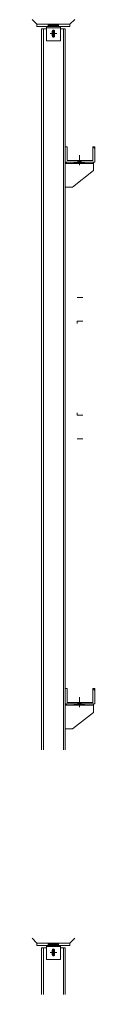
# Model space of a CAD drawing. Header units: millimetres. Extents: x -187664 to 435448, y -313239 to 299894.
# Drawn here: x 116428 to 116693, y 25487 to 29626 of the extents above; entities that cross this region are included whole.
import ezdxf

# ---------------------------------------------------------------- set-up
doc = ezdxf.new("R2010")
doc.units = ezdxf.units.MM
doc.linetypes.add('XKITLINE00', pattern=[0])
doc.linetypes.add('XKITLINE02', pattern=[4, 2, -2])
doc.layers.add('000 - EXISTING_STEEL-STRUCTURE_DEF_SUB', color=7, linetype='Continuous', plot=False)

# ---------------------------------------------------------------- blocks, each defined once
blk = doc.blocks.new('*A234233')
at = {"layer": '000 - EXISTING_STEEL-STRUCTURE_DEF_SUB', "color": 7, "linetype": 'XKITLINE00', "lineweight": 0}
blk.add_line((869.566125, 4.244862), (869.502125, 4.308862), dxfattribs=at)
blk = doc.blocks.new('*A250249')
at = {"layer": '000 - EXISTING_STEEL-STRUCTURE_DEF_SUB', "color": 7, "linetype": 'XKITLINE00', "lineweight": 0}
for p in [(869.566125, 22.644862), (869.502125, 22.708862)]:
    blk.add_line(p, (869.502125, 22.708862), dxfattribs=at)
blk = doc.blocks.new('*A25942514')
at = {"layer": '000 - EXISTING_STEEL-STRUCTURE_DEF_SUB', "color": 7, "linetype": 'XKITLINE00', "lineweight": 0}
for p, q in [((867.926151, -4.491138), (867.766125, -4.491138)), ((867.766125, -6.078645), (867.766125, -4.491138)), ((867.830125, -6.078645), (867.830125, -4.491138)), ((868.566125, -4.491138), (868.406151, -4.491138)), ((868.502125, -6.078645), (868.502125, -4.491138)), ((868.566125, -6.078645), (868.566125, -4.491138))]:
    blk.add_line(p, q, dxfattribs=at)
blk = doc.blocks.new('*A25952515')
at = {"layer": '000 - EXISTING_STEEL-STRUCTURE_DEF_SUB'}
blk.add_hatch(color=7, dxfattribs=at).paths.add_polyline_path([(867.99, -4.411), (867.99, -4.331), (868.342, -4.331), (868.342, -4.411)], flags=17)
at = {"layer": '000 - EXISTING_STEEL-STRUCTURE_DEF_SUB', "color": 7, "linetype": 'XKITLINE00', "lineweight": 0}
for p, q in [((867.99, -4.411), (867.99, -4.331)), ((868.166, -4.411), (868.166, -4.331)), ((868.342, -4.411), (868.342, -4.331))]:
    blk.add_line(p, q, dxfattribs=at)
at = {"layer": '000 - EXISTING_STEEL-STRUCTURE_DEF_SUB', "color": 7, "linetype": 'XKITLINE02', "lineweight": 0}
for p, q in [((867.99, -4.411), (867.99, -4.331)), ((868.166, -4.411), (868.166, -4.331)), ((868.342, -4.411), (868.342, -4.331))]:
    blk.add_line(p, q, dxfattribs=at)
blk = doc.blocks.new('*A25962516')
at = {"layer": '000 - EXISTING_STEEL-STRUCTURE_DEF_SUB'}
blk.add_hatch(color=7, dxfattribs=at).paths.add_polyline_path([(868.166, -4.787), (868.145, -4.783), (868.127, -4.771), (868.114, -4.753), (868.11, -4.731), (868.11, -4.571), (868.114, -4.55), (868.127, -4.532), (868.145, -4.519), (868.166, -4.515), (868.188, -4.519), (868.206, -4.532), (868.218, -4.55), (868.222, -4.571), (868.222, -4.731), (868.218, -4.753), (868.206, -4.771), (868.188, -4.783)], flags=17)
at = {"layer": '000 - EXISTING_STEEL-STRUCTURE_DEF_SUB', "color": 7, "linetype": 'XKITLINE00', "lineweight": 0}
for p, q in [((868.166, -4.539), (868.166, -4.763)), ((868.054, -4.651), (868.278, -4.651))]:
    blk.add_line(p, q, dxfattribs=at)
blk = doc.blocks.new('*A25972517')
at = {"layer": '000 - EXISTING_STEEL-STRUCTURE_DEF_SUB', "color": 7, "linetype": 'XKITLINE00', "lineweight": 0}
for p, q in [((867.926151, -4.411138), (867.926151, -4.891138)), ((867.926151, -4.451138), (868.406151, -4.451138)), ((868.406151, -4.411138), (868.406151, -4.891138)), ((867.926151, -4.891138), (868.406151, -4.891138))]:
    blk.add_line(p, q, dxfattribs=at)
blk = doc.blocks.new('*A25982518')
at = {"layer": '000 - EXISTING_STEEL-STRUCTURE_DEF_SUB', "color": 7, "linetype": 'XKITLINE00', "lineweight": 0}
for p, q in [((867.446125, -4.171138), (867.606125, -4.331138)), ((868.726125, -4.331138), (868.886125, -4.171138)), ((867.606125, -4.331138), (868.726125, -4.331138))]:
    blk.add_line(p, q, dxfattribs=at)
blk = doc.blocks.new('*A25992519')
at = {"layer": '000 - EXISTING_STEEL-STRUCTURE_DEF_SUB', "color": 7, "linetype": 'XKITLINE00', "lineweight": 0}
for p, q in [((867.606125, -4.411138), (867.606125, -4.331138)), ((867.606125, -4.331138), (868.726125, -4.331138)), ((867.606125, -4.411138), (868.726125, -4.411138)), ((868.726125, -4.411138), (868.726125, -4.331138))]:
    blk.add_line(p, q, dxfattribs=at)
blk = doc.blocks.new('*A26002520')
at = {"layer": '000 - EXISTING_STEEL-STRUCTURE_DEF_SUB', "color": 7, "linetype": 'XKITLINE00', "lineweight": 0}
for p, q in [((868.630125, 4.308862), (868.566125, 4.308862)), ((868.566125, 4.308862), (868.566125, 3.788862)), ((868.630125, 3.836862), (868.630125, 4.308862)), ((869.566125, 4.308862), (869.502125, 4.308862)), ((869.502125, 4.308862), (869.502125, 3.836862)), ((869.566125, 3.788862), (869.566125, 4.308862)), ((868.566125, 3.788862), (869.566125, 3.788862)), ((869.502125, 3.836862), (868.630125, 3.836862))]:
    blk.add_line(p, q, dxfattribs=at)
blk = doc.blocks.new('*A26022522')
at = {"layer": '000 - EXISTING_STEEL-STRUCTURE_DEF_SUB', "color": 7, "linetype": 'XKITLINE00', "lineweight": 0}
for p, q in [((867.926151, 26.708862), (867.766125, 26.708862)), ((867.766125, 2.228857), (867.766125, 26.708862)), ((867.830125, 2.228857), (867.830125, 26.708862)), ((868.566125, 26.708862), (868.406151, 26.708862)), ((868.502125, 2.228857), (868.502125, 26.708862)), ((868.566125, 22.708862), (868.566125, 26.708862)), ((868.566125, 4.308862), (868.566125, 22.188862)), ((868.566125, 2.228857), (868.566125, 3.788862))]:
    blk.add_line(p, q, dxfattribs=at)
blk = doc.blocks.new('*A26072527')
at = {"layer": '000 - EXISTING_STEEL-STRUCTURE_DEF_SUB'}
for points in [[(868.87, 3.741), (868.87, 3.789), (869.222, 3.789), (869.222, 3.741)], [(868.87, 3.741), (868.87, 3.789), (869.222, 3.789), (869.222, 3.741)], [(868.99, 3.789), (868.99, 3.837), (869.102, 3.837), (869.102, 3.789)], [(868.99, 3.789), (868.99, 3.837), (869.102, 3.837), (869.102, 3.789)]]:
    blk.add_hatch(color=7, dxfattribs=at).paths.add_polyline_path(points, flags=17)
at = {"layer": '000 - EXISTING_STEEL-STRUCTURE_DEF_SUB', "color": 7, "linetype": 'XKITLINE00', "lineweight": 0}
for p, q in [((869.046, 3.678), (869.046, 4.021)), ((869.046, 3.678), (869.046, 4.021)), ((868.87, 3.741), (868.87, 3.789)), ((868.87, 3.741), (868.87, 3.789)), ((868.99, 3.789), (868.99, 3.837)), ((868.99, 3.789), (868.99, 3.837)), ((869.102, 3.789), (869.102, 3.837)), ((869.102, 3.789), (869.102, 3.837)), ((869.222, 3.741), (869.222, 3.789)), ((869.222, 3.741), (869.222, 3.789))]:
    blk.add_line(p, q, dxfattribs=at)
blk = doc.blocks.new('*A26082528')
at = {"layer": '000 - EXISTING_STEEL-STRUCTURE_DEF_SUB', "color": 7, "linetype": 'XKITLINE00', "lineweight": 0}
for p, q in [((869.526125, 3.740862), (869.526125, 3.500862)), ((869.526125, 3.500862), (868.806125, 2.940862)), ((868.566125, 2.940862), (868.806125, 2.940862))]:
    blk.add_line(p, q, dxfattribs=at)
blk = doc.blocks.new('*A26092529')
at = {"layer": '000 - EXISTING_STEEL-STRUCTURE_DEF_SUB', "color": 7, "linetype": 'XKITLINE00', "lineweight": 0}
for p, q in [((868.566125, 3.740862), (868.614125, 3.788862)), ((868.566125, 3.740862), (869.526125, 3.740862)), ((869.526125, 3.740862), (869.526125, 3.788862))]:
    blk.add_line(p, q, dxfattribs=at)
blk = doc.blocks.new('*A26122532')
at = {"layer": '000 - EXISTING_STEEL-STRUCTURE_DEF_SUB', "color": 7, "linetype": 'XKITLINE00', "lineweight": 0}
for p, q in [((868.968635, 13.588862), (869.166146, 13.588862)), ((868.966152, 12.788862), (869.166146, 12.788862))]:
    blk.add_line(p, q, dxfattribs=at)
blk = doc.blocks.new('*A26132533')
at = {"layer": '000 - EXISTING_STEEL-STRUCTURE_DEF_SUB', "color": 7, "linetype": 'XKITLINE00', "lineweight": 0}
for p, q in [((868.968635, 13.668863), (868.966152, 13.668863)), ((868.966152, 13.588863), (868.968635, 13.588863)), ((868.968635, 13.588863), (868.968635, 13.668863))]:
    blk.add_line(p, q, dxfattribs=at)
blk = doc.blocks.new('*A28022712')
at = {"layer": '000 - EXISTING_STEEL-STRUCTURE_DEF_SUB', "color": 7, "linetype": 'XKITLINE00', "lineweight": 0}
for p, q in [((868.630125, 22.708862), (868.566125, 22.708862)), ((868.566125, 22.708862), (868.566125, 22.188862)), ((868.630125, 22.236862), (868.630125, 22.708862)), ((869.566125, 22.708862), (869.502125, 22.708862)), ((869.502125, 22.708862), (869.502125, 22.236862)), ((869.566125, 22.188862), (869.566125, 22.708862)), ((868.566125, 22.188862), (869.566125, 22.188862)), ((869.502125, 22.236862), (868.630125, 22.236862))]:
    blk.add_line(p, q, dxfattribs=at)
blk = doc.blocks.new('*A28032713')
at = {"layer": '000 - EXISTING_STEEL-STRUCTURE_DEF_SUB', "color": 7, "linetype": 'XKITLINE00', "lineweight": 0}
for p, q in [((867.926151, 26.788862), (867.926151, 26.308862)), ((867.926151, 26.748862), (868.406151, 26.748862)), ((868.406151, 26.788862), (868.406151, 26.308862)), ((867.926151, 26.308862), (868.406151, 26.308862))]:
    blk.add_line(p, q, dxfattribs=at)
blk = doc.blocks.new('*A28042714')
at = {"layer": '000 - EXISTING_STEEL-STRUCTURE_DEF_SUB'}
blk.add_hatch(color=7, dxfattribs=at).paths.add_polyline_path([(868.166, 26.413), (868.145, 26.417), (868.127, 26.429), (868.114, 26.447), (868.11, 26.469), (868.11, 26.629), (868.114, 26.65), (868.127, 26.668), (868.145, 26.681), (868.166, 26.685), (868.188, 26.681), (868.206, 26.668), (868.218, 26.65), (868.222, 26.629), (868.222, 26.469), (868.218, 26.447), (868.206, 26.429), (868.188, 26.417)], flags=17)
at = {"layer": '000 - EXISTING_STEEL-STRUCTURE_DEF_SUB', "color": 7, "linetype": 'XKITLINE00', "lineweight": 0}
for p, q in [((868.054, 26.549), (868.278, 26.549)), ((868.166, 26.661), (868.166, 26.437))]:
    blk.add_line(p, q, dxfattribs=at)
blk = doc.blocks.new('*A28052715')
at = {"layer": '000 - EXISTING_STEEL-STRUCTURE_DEF_SUB'}
blk.add_hatch(color=7, dxfattribs=at).paths.add_polyline_path([(867.99, 26.789), (867.99, 26.869), (868.342, 26.869), (868.342, 26.789)], flags=17)
at = {"layer": '000 - EXISTING_STEEL-STRUCTURE_DEF_SUB', "color": 7, "linetype": 'XKITLINE00', "lineweight": 0}
for p, q in [((867.99, 26.789), (867.99, 26.869)), ((868.166, 26.789), (868.166, 26.869)), ((868.342, 26.789), (868.342, 26.869))]:
    blk.add_line(p, q, dxfattribs=at)
at = {"layer": '000 - EXISTING_STEEL-STRUCTURE_DEF_SUB', "color": 7, "linetype": 'XKITLINE02', "lineweight": 0}
for p, q in [((867.99, 26.789), (867.99, 26.869)), ((868.166, 26.789), (868.166, 26.869)), ((868.342, 26.789), (868.342, 26.869))]:
    blk.add_line(p, q, dxfattribs=at)
blk = doc.blocks.new('*A28062716')
at = {"layer": '000 - EXISTING_STEEL-STRUCTURE_DEF_SUB'}
for points in [[(868.87, 22.141), (868.87, 22.189), (869.222, 22.189), (869.222, 22.141)], [(868.87, 22.141), (868.87, 22.189), (869.222, 22.189), (869.222, 22.141)], [(868.99, 22.189), (868.99, 22.237), (869.102, 22.237), (869.102, 22.189)], [(868.99, 22.189), (868.99, 22.237), (869.102, 22.237), (869.102, 22.189)]]:
    blk.add_hatch(color=7, dxfattribs=at).paths.add_polyline_path(points, flags=17)
at = {"layer": '000 - EXISTING_STEEL-STRUCTURE_DEF_SUB', "color": 7, "linetype": 'XKITLINE00', "lineweight": 0}
for p, q in [((868.87, 22.141), (868.87, 22.189)), ((868.87, 22.141), (868.87, 22.189)), ((868.99, 22.189), (868.99, 22.237)), ((868.99, 22.189), (868.99, 22.237)), ((869.046, 22.078), (869.046, 22.421)), ((869.046, 22.078), (869.046, 22.421)), ((869.102, 22.189), (869.102, 22.237)), ((869.102, 22.189), (869.102, 22.237)), ((869.222, 22.141), (869.222, 22.189)), ((869.222, 22.141), (869.222, 22.189))]:
    blk.add_line(p, q, dxfattribs=at)
blk = doc.blocks.new('*A28072717')
at = {"layer": '000 - EXISTING_STEEL-STRUCTURE_DEF_SUB', "color": 7, "linetype": 'XKITLINE00', "lineweight": 0}
for p, q in [((869.526125, 21.900862), (868.806125, 21.340862)), ((869.526125, 22.140862), (869.526125, 21.900862)), ((868.566125, 21.340862), (868.806125, 21.340862))]:
    blk.add_line(p, q, dxfattribs=at)
blk = doc.blocks.new('*A28082718')
at = {"layer": '000 - EXISTING_STEEL-STRUCTURE_DEF_SUB', "color": 7, "linetype": 'XKITLINE00', "lineweight": 0}
for p, q in [((868.566125, 22.140862), (868.614125, 22.188862)), ((869.526125, 22.140862), (869.526125, 22.188862)), ((868.566125, 22.140862), (869.526125, 22.140862))]:
    blk.add_line(p, q, dxfattribs=at)
blk = doc.blocks.new('*A28092719')
at = {"layer": '000 - EXISTING_STEEL-STRUCTURE_DEF_SUB', "color": 7, "linetype": 'XKITLINE00', "lineweight": 0}
for p, q in [((867.446125, 27.028862), (867.606125, 26.868862)), ((867.606125, 26.868862), (868.726125, 26.868862)), ((868.726125, 26.868862), (868.886125, 27.028862))]:
    blk.add_line(p, q, dxfattribs=at)
blk = doc.blocks.new('*A28102720')
at = {"layer": '000 - EXISTING_STEEL-STRUCTURE_DEF_SUB', "color": 7, "linetype": 'XKITLINE00', "lineweight": 0}
for p, q in [((867.606125, 26.788862), (867.606125, 26.868862)), ((867.606125, 26.868862), (868.726125, 26.868862)), ((868.726125, 26.788862), (868.726125, 26.868862)), ((867.606125, 26.788862), (868.726125, 26.788862))]:
    blk.add_line(p, q, dxfattribs=at)
blk = doc.blocks.new('*A28112721')
at = {"layer": '000 - EXISTING_STEEL-STRUCTURE_DEF_SUB', "color": 7, "linetype": 'XKITLINE00', "lineweight": 0}
for p, q in [((868.968635, 16.788862), (868.966152, 16.788862)), ((868.966152, 16.708862), (868.968635, 16.708862)), ((868.968635, 16.708862), (868.968635, 16.788862))]:
    blk.add_line(p, q, dxfattribs=at)
blk = doc.blocks.new('*A28122722')
at = {"layer": '000 - EXISTING_STEEL-STRUCTURE_DEF_SUB', "color": 7, "linetype": 'XKITLINE00', "lineweight": 0}
for p, q in [((868.966152, 17.588862), (869.166145, 17.588862)), ((868.968635, 16.788862), (869.166145, 16.788862))]:
    blk.add_line(p, q, dxfattribs=at)

msp = doc.modelspace()

# ---------------------------------------------------------------- block references
at = {"color": 7, "lineweight": 0, "xscale": 125, "yscale": 125, "zscale": 125}
for name in ['*A28092719', '*A28102720', '*A28032713', '*A28052715', '*A26022522', '*A28042714', '*A28022712', '*A250249', '*A28082718', '*A28072717', '*A28062716', '*A28122722', '*A28112721', '*A26132533', '*A26122532', '*A26002520', '*A234233', '*A26072527', '*A26092529', '*A26082528', '*A25982518', '*A25992519', '*A25952515', '*A25942514', '*A25972517', '*A25962516']:
    msp.add_blockref(name, (7997.111, 26247.291), dxfattribs=at)

doc.saveas('drawing.dxf')
